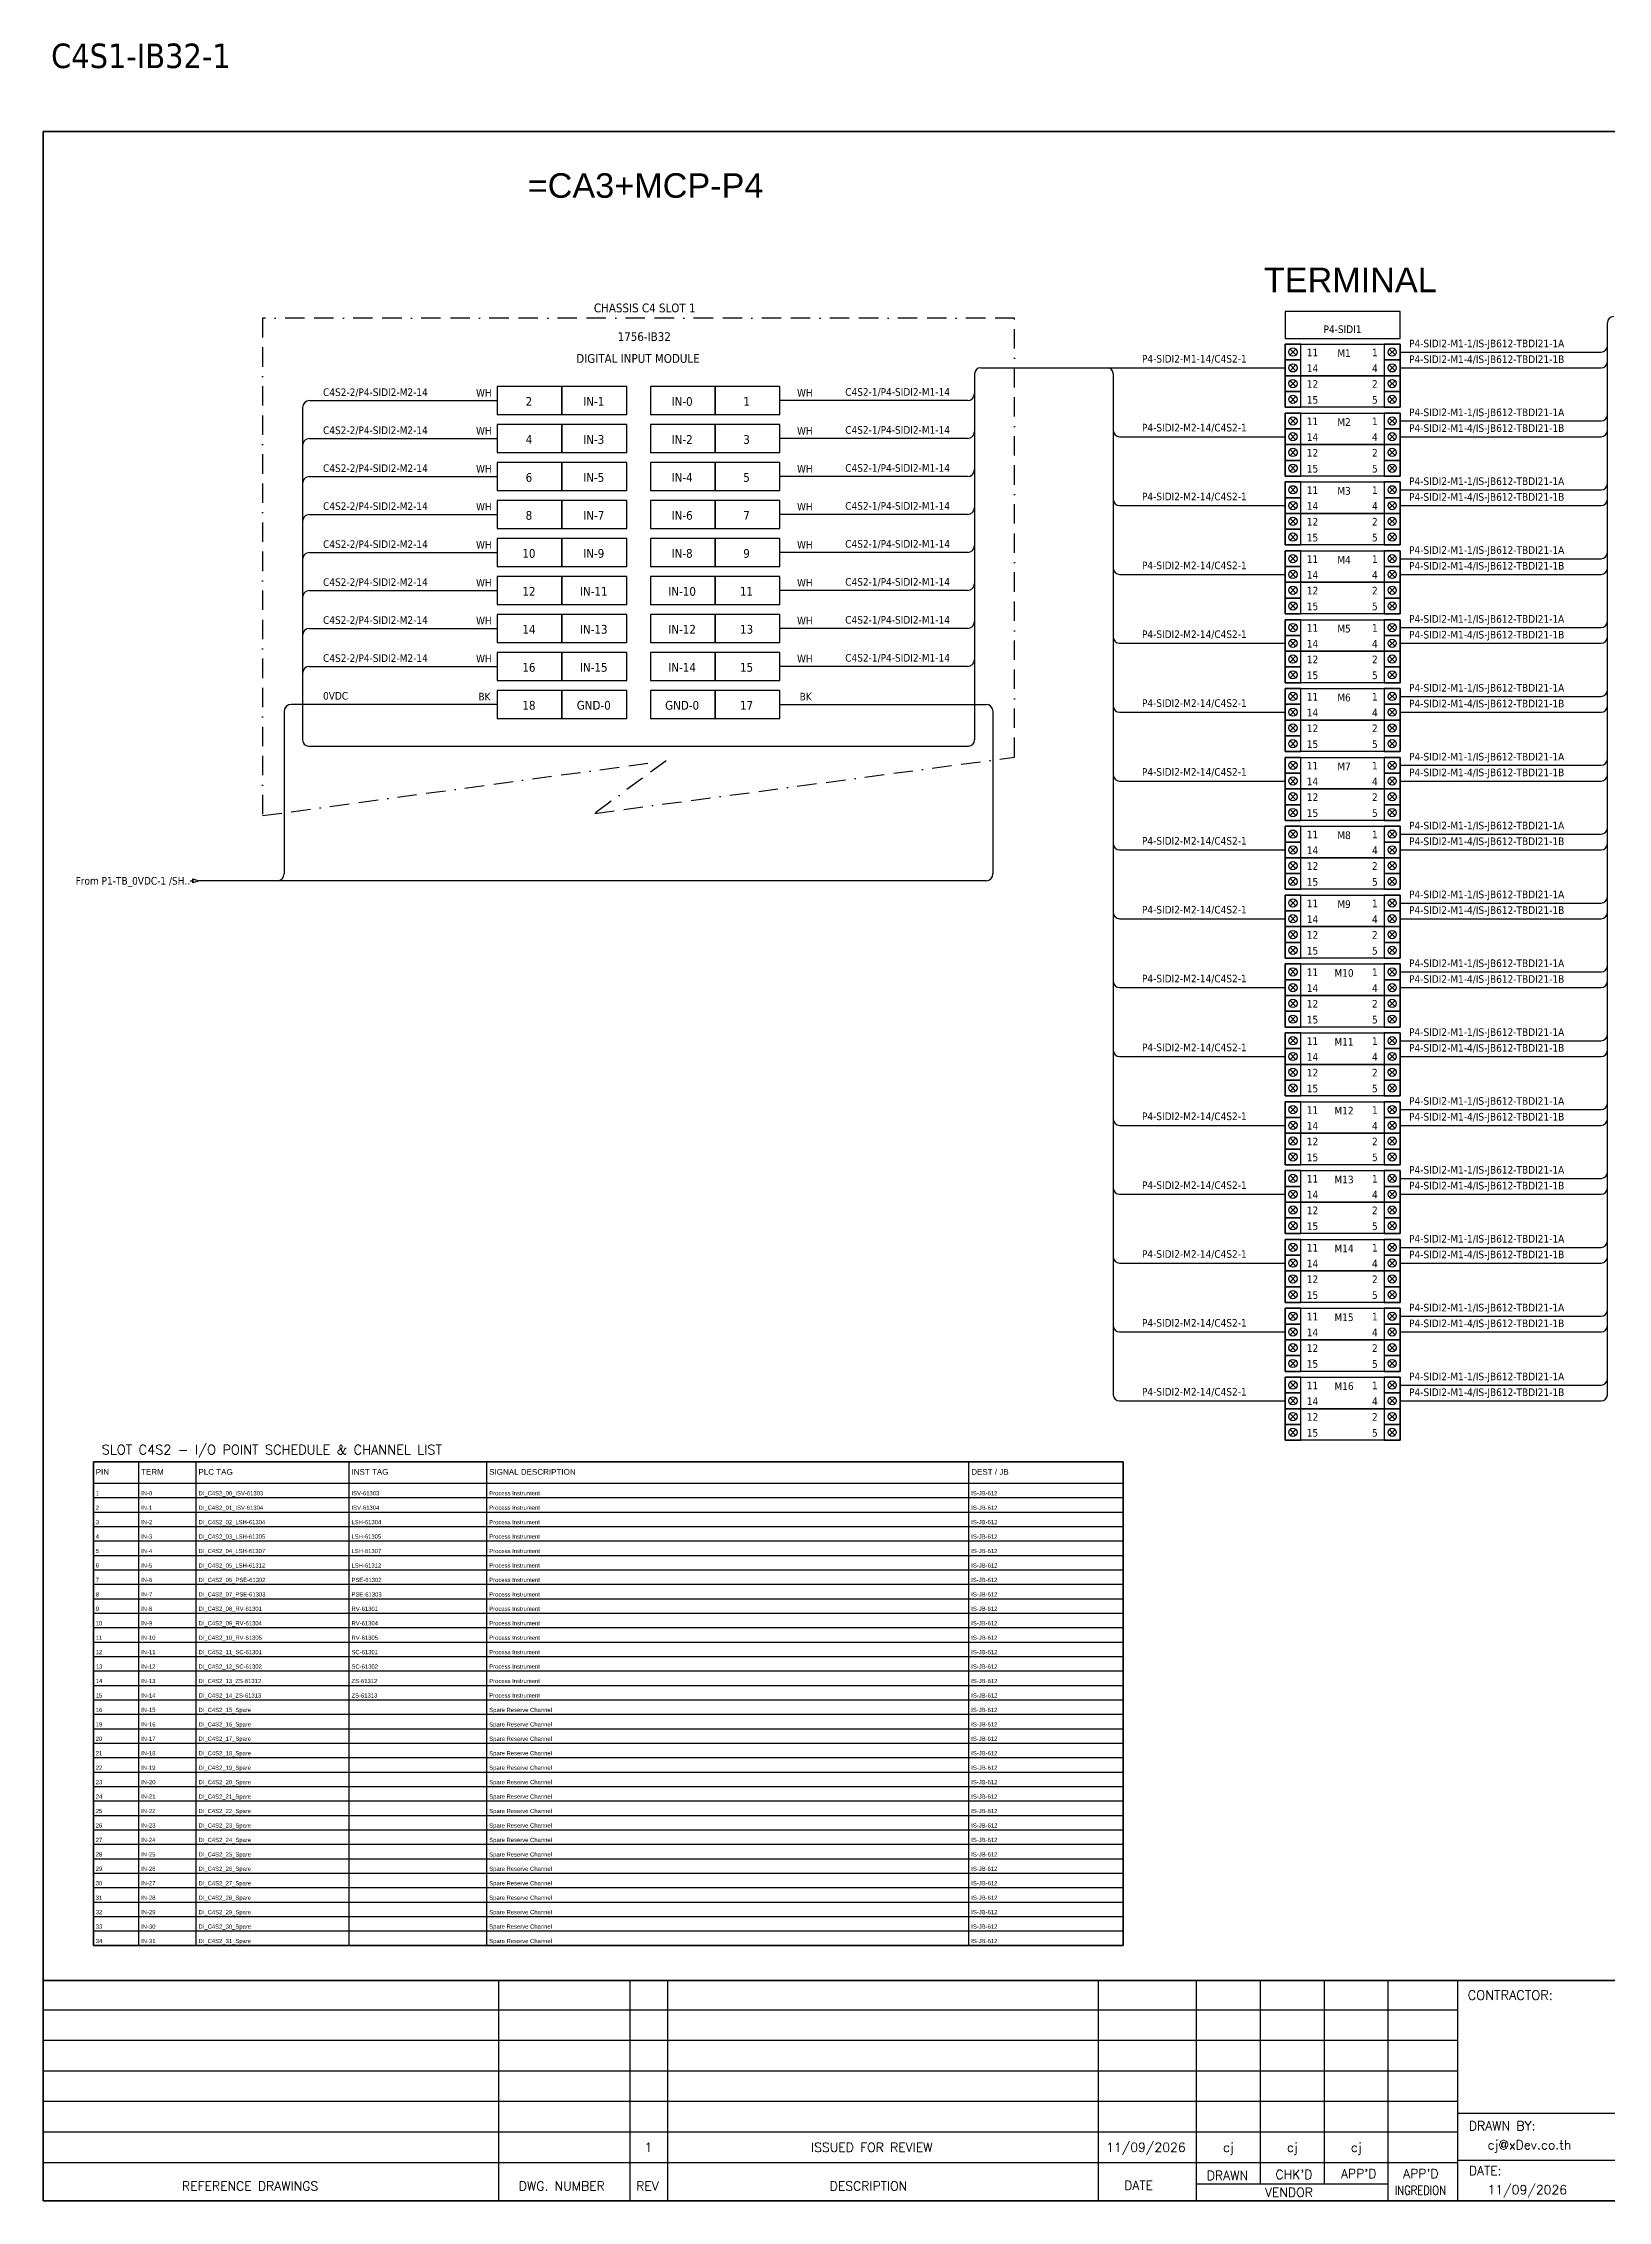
# Model space of a CAD drawing. Header units: millimetres. Extents: x 0 to 3893, y 0 to 2820.
# Drawn here: x 0 to 2045, y 0 to 2820 of the extents above; entities that cross this region are included whole.
import ezdxf
from ezdxf.enums import TextEntityAlignment as Align

# ---------------------------------------------------------------- set-up
doc = ezdxf.new("R2010")
doc.units = ezdxf.units.MM
doc.linetypes.add('BORDERX2', pattern=[88.9, 25.4, -12.7, 25.4, -12.7, 0, -12.7])
for name, color, linetype in [('GT_1', 9, 'Continuous'), ('HELPPOINT', 7, 'Continuous'), ('MEMBER', 7, 'Continuous'), ('VECTORS', 7, 'Continuous'), ('x01001-FrameArea', 2, 'BORDERX2')]:
    doc.layers.add(name, color=color, linetype=linetype)
for name, color, linetype, lineweight in [('IE-EQUIP', 253, 'Continuous', 25), ('IE-WIRE', 7, 'Continuous', 25), ('power', 7, 'Continuous', 25)]:
    doc.layers.add(name, color=color, linetype=linetype, lineweight=lineweight)
doc.styles.add('ROMANS', font='romans.shx', dxfattribs={"width": 0.85, "height": 25})
doc.styles.get("Standard").update_dxf_attribs({"font": 'arial.ttf'})
doc.styles.add('Tahoma', font='')
doc.styles.get('Tahoma').set_extended_font_data('Tahoma')

# ---------------------------------------------------------------- blocks, each defined once
blk = doc.blocks.new('IS_HiC2821-100')
at = {"color": 1, "ltscale": 25.4}
for p, q in [((14.1, -6.5), (6.5, -14.1)), ((6.5, -6.5), (14.1, -14.1)), ((14.1, -27.1), (6.5, -34.8)), ((6.5, -27.1), (14.1, -34.8)), ((136.2, -6.5), (143.9, -14.1)), ((143.9, -6.5), (136.2, -14.1)), ((136.2, -27.1), (143.9, -34.8)), ((143.9, -27.1), (136.2, -34.8)), ((14.1, -47.7), (6.5, -55.4)), ((6.5, -47.7), (14.1, -55.4)), ((136.2, -47.7), (143.9, -55.4)), ((143.9, -47.7), (136.2, -55.4)), ((14.1, -68.3), (6.5, -76)), ((6.5, -68.3), (14.1, -76)), ((136.2, -68.3), (143.9, -76)), ((143.9, -68.3), (136.2, -76))]:
    blk.add_line(p, q, dxfattribs=at)
for points in [[(0, -20.6), (20.6, -20.6), (20.6, 0), (0, 0)], [(129.7, -20.6), (150.3, -20.6), (150.3, 0), (129.7, 0)], [(0, -41.2), (20.6, -41.2), (20.6, -20.6), (0, -20.6)], [(129.7, -41.2), (150.3, -41.2), (150.3, -20.6), (129.7, -20.6)], [(0, -61.8), (20.6, -61.8), (20.6, -41.2), (0, -41.2)], [(129.7, -61.8), (150.3, -61.8), (150.3, -41.2), (129.7, -41.2)], [(0, -82.4), (20.6, -82.4), (20.6, -61.8), (0, -61.8)], [(129.7, -82.4), (150.3, -82.4), (150.3, -61.8), (129.7, -61.8)]]:
    blk.add_lwpolyline(points, close=True, dxfattribs=at)
for points in [[(0, 0), (150.3, 0), (150.3, -41.2), (0, -41.2)], [(0, -41.2), (150.3, -41.2), (150.3, -82.4), (0, -82.4)]]:
    blk.add_lwpolyline(points, close=True)
for centre in [(10.3, -10.3), (10.3, -30.9), (140, -10.3), (140, -30.9), (10.3, -51.5), (140, -51.5), (10.3, -72.1), (140, -72.1)]:
    blk.add_circle(centre, 5.42, dxfattribs=at)
at = {"layer": 'power', "color": 7, "style": 'Tahoma'}
for s, p in [('11', (35.9, -10.8)), ('14', (35.9, -31.4)), ('4', (117.4, -31.4)), ('1', (117.4, -10.8)), ('12', (35.9, -52)), ('2', (117.4, -52)), ('15', (35.9, -72.7)), ('5', (117.4, -72.7))]:
    blk.add_text(s, height=9.97, dxfattribs=at).set_placement(p, align=Align.MIDDLE_CENTER)
blk = doc.blocks.new('xTerminal_fr_to0')
at = {"layer": 'VECTORS', "color": 1, "true_color": 0xff0000}
for p, q in [((-11.3, 0), (-7.8, 0)), ((-7.8, 2.8), (0, 0)), ((-7.8, -2.8), (-7.8, 2.8)), ((-7.8, 2.8), (0, 0)), ((-7.8, 2.8), (-7.8, -2.8)), ((0, 0), (-7.8, -2.8)), ((0, 0), (-7.8, -2.8))]:
    blk.add_line(p, q, dxfattribs=at)

msp = doc.modelspace()

# ---------------------------------------------------------------- linework, layer by layer
at = {"color": 7}
for p, q in [((125, 333.8), (125, 965.9)), ((200, 333.8), (200, 965.9)), ((400, 333.8), (400, 965.9)), ((580, 333.8), (580, 965.9)), ((1210, 333.8), (1210, 965.9)), ((65.7, 937.9), (1411.5, 937.9))]:
    msp.add_line(p, q, dxfattribs=at)
at = {"color": 8}
for p, q in [((65.7, 919), (1411.5, 919)), ((65.7, 900.1), (1411.5, 900.1)), ((65.7, 881.2), (1411.5, 881.2)), ((65.7, 862.4), (1411.5, 862.4)), ((65.7, 843.5), (1411.5, 843.5)), ((65.7, 824.6), (1411.5, 824.6)), ((65.7, 805.7), (1411.5, 805.7)), ((65.7, 786.8), (1411.5, 786.8)), ((65.7, 768), (1411.5, 768)), ((65.7, 749.1), (1411.5, 749.1)), ((65.7, 730.2), (1411.5, 730.2)), ((65.7, 711.3), (1411.5, 711.3)), ((65.7, 692.5), (1411.5, 692.5)), ((65.7, 673.6), (1411.5, 673.6)), ((65.7, 654.7), (1411.5, 654.7)), ((65.7, 635.8), (1411.5, 635.8)), ((65.7, 616.9), (1411.5, 616.9)), ((65.7, 598.1), (1411.5, 598.1)), ((65.7, 579.2), (1411.5, 579.2)), ((65.7, 560.3), (1411.5, 560.3)), ((65.7, 541.4), (1411.5, 541.4)), ((65.7, 522.6), (1411.5, 522.6)), ((65.7, 503.7), (1411.5, 503.7)), ((65.7, 484.8), (1411.5, 484.8)), ((65.7, 465.9), (1411.5, 465.9)), ((65.7, 447), (1411.5, 447)), ((65.7, 428.2), (1411.5, 428.2)), ((65.7, 409.3), (1411.5, 409.3)), ((65.7, 390.4), (1411.5, 390.4)), ((65.7, 371.5), (1411.5, 371.5)), ((65.7, 352.7), (1411.5, 352.7))]:
    msp.add_line(p, q, dxfattribs=at)
at = {"color": 4, "ltscale": 25.4}
msp.add_lwpolyline([(1623.1, 2434), (1773.4, 2434), (1773.4, 2469.2), (1623.1, 2469.2)], close=True, dxfattribs=at)
at = {"color": 7}
msp.add_lwpolyline([(65.7, 333.8), (1411.5, 333.8), (1411.5, 965.9), (65.7, 965.9), (65.7, 333.8)], dxfattribs=at)
msp.add_lwpolyline([(65.7, 965.8), (1411.5, 965.8), (1411.5, 333.7), (65.7, 333.7)], close=True)
at = {"layer": 'GT_1', "color": 4}
for p, q in [((595.4, 0), (595.4, 288.1)), ((767.3, 0), (767.3, 288.1)), ((816.4, 0), (816.4, 288.1)), ((1379.1, 0), (1379.1, 288.1)), ((1507.4, 0), (1507.4, 288.1)), ((1591, 21.8), (1591, 288.1)), ((1674.5, 21.8), (1674.5, 288.2)), ((1757.8, 0), (1757.8, 288.1)), ((1848.8, 0), (1848.8, 288.1)), ((1848.8, 249.3), (0, 249.3)), ((1848.8, 209.5), (0, 209.5)), ((1848.8, 169.6), (0, 169.6)), ((1848.8, 129.6), (0, 129.6)), ((2635.8, 114.3), (1848.8, 114.3)), ((1848.8, 89.7), (0, 89.7)), ((1848.7, 49.8), (0, 49.8)), ((2635.8, 52.8), (1848.8, 52.8)), ((1757.8, 21.8), (1507.4, 21.8))]:
    msp.add_line(p, q, dxfattribs=at)
at = {"layer": 'HELPPOINT', "color": 4, "lineweight": 35}
for p, q in [((0, 0), (0, 2704.2)), ((0, 2704.2), (3893.3, 2704.2)), ((0, 0), (0, 2704.2)), ((0, 2704.2), (3893.3, 2704.2)), ((3893.3, 0), (0, 0)), ((3893.3, 0), (0, 0))]:
    msp.add_line(p, q, dxfattribs=at)
at = {"layer": 'IE-EQUIP', "linetype": 'Continuous', "ltscale": 25.4}
for points in [[(593.4, 2334.4), (678.1, 2334.4), (678.1, 2371.1), (593.4, 2371.1)], [(678.1, 2334.4), (762.7, 2334.4), (762.7, 2371.1), (678.1, 2371.1)], [(793.6, 2334.4), (878.2, 2334.4), (878.2, 2371.1), (793.6, 2371.1)], [(878.2, 2334.4), (962.9, 2334.4), (962.9, 2371.1), (878.2, 2371.1)], [(593.4, 2284.7), (678.1, 2284.7), (678.1, 2321.4), (593.4, 2321.4)], [(678.1, 2284.7), (762.7, 2284.7), (762.7, 2321.4), (678.1, 2321.4)], [(793.6, 2284.7), (878.2, 2284.7), (878.2, 2321.4), (793.6, 2321.4)], [(878.2, 2284.7), (962.9, 2284.7), (962.9, 2321.4), (878.2, 2321.4)], [(593.4, 2235.1), (678.1, 2235.1), (678.1, 2271.8), (593.4, 2271.8)], [(678.1, 2235.1), (762.7, 2235.1), (762.7, 2271.8), (678.1, 2271.8)], [(793.6, 2235.1), (878.2, 2235.1), (878.2, 2271.8), (793.6, 2271.8)], [(878.2, 2235.1), (962.9, 2235.1), (962.9, 2271.8), (878.2, 2271.8)], [(593.4, 2185.5), (678.1, 2185.5), (678.1, 2222.2), (593.4, 2222.2)], [(678.1, 2185.5), (762.7, 2185.5), (762.7, 2222.2), (678.1, 2222.2)], [(793.6, 2185.5), (878.2, 2185.5), (878.2, 2222.2), (793.6, 2222.2)], [(878.2, 2185.5), (962.9, 2185.5), (962.9, 2222.2), (878.2, 2222.2)], [(593.4, 2135.8), (678.1, 2135.8), (678.1, 2172.5), (593.4, 2172.5)], [(678.1, 2135.8), (762.7, 2135.8), (762.7, 2172.5), (678.1, 2172.5)], [(793.6, 2135.8), (878.2, 2135.8), (878.2, 2172.5), (793.6, 2172.5)], [(878.2, 2135.8), (962.9, 2135.8), (962.9, 2172.5), (878.2, 2172.5)], [(593.4, 2086.2), (678.1, 2086.2), (678.1, 2122.9), (593.4, 2122.9)], [(678.1, 2086.2), (762.7, 2086.2), (762.7, 2122.9), (678.1, 2122.9)], [(793.6, 2086.2), (878.2, 2086.2), (878.2, 2122.9), (793.6, 2122.9)], [(878.2, 2086.2), (962.9, 2086.2), (962.9, 2122.9), (878.2, 2122.9)], [(593.4, 2036.6), (678.1, 2036.6), (678.1, 2073.3), (593.4, 2073.3)], [(678.1, 2036.6), (762.7, 2036.6), (762.7, 2073.3), (678.1, 2073.3)], [(793.6, 2036.6), (878.2, 2036.6), (878.2, 2073.3), (793.6, 2073.3)], [(878.2, 2036.6), (962.9, 2036.6), (962.9, 2073.3), (878.2, 2073.3)], [(593.4, 1986.9), (678.1, 1986.9), (678.1, 2023.6), (593.4, 2023.6)], [(678.1, 1986.9), (762.7, 1986.9), (762.7, 2023.6), (678.1, 2023.6)], [(793.6, 1986.9), (878.2, 1986.9), (878.2, 2023.6), (793.6, 2023.6)], [(878.2, 1986.9), (962.9, 1986.9), (962.9, 2023.6), (878.2, 2023.6)], [(593.4, 1937.3), (678.1, 1937.3), (678.1, 1974), (593.4, 1974)], [(678.1, 1937.3), (762.7, 1937.3), (762.7, 1974), (678.1, 1974)], [(793.6, 1937.3), (878.2, 1937.3), (878.2, 1974), (793.6, 1974)], [(878.2, 1937.3), (962.9, 1937.3), (962.9, 1974), (878.2, 1974)]]:
    msp.add_lwpolyline(points, close=True, dxfattribs=at)
at = {"layer": 'IE-WIRE', "color": 4, "ltscale": 25.4}
for p, q in [((2044.4, 1053.5), (2044.4, 2454.5)), ((1217.3, 2387.5), (1217.3, 1909.2)), ((1398.6, 2387.5), (1398.6, 1053.5)), ((339, 2343.5), (339, 1909.2)), ((348.1, 2352.7), (593.4, 2352.7)), ((1208.1, 2352.7), (962.9, 2352.7)), ((348.1, 2303.1), (593.4, 2303.1)), ((1208.1, 2303.1), (962.9, 2303.1)), ((348.1, 2253.5), (593.4, 2253.5)), ((1208.1, 2253.5), (962.9, 2253.5)), ((348.1, 2203.8), (593.4, 2203.8)), ((1208.1, 2203.8), (962.9, 2203.8)), ((348.1, 2154.2), (593.4, 2154.2)), ((1208.1, 2154.2), (962.9, 2154.2)), ((348.1, 2104.6), (593.4, 2104.6)), ((1208.1, 2104.6), (962.9, 2104.6)), ((348.1, 2054.9), (593.4, 2054.9)), ((1208.1, 2054.9), (962.9, 2054.9)), ((348.1, 2005.3), (593.4, 2005.3)), ((1208.1, 2005.3), (962.9, 2005.3))]:
    msp.add_line(p, q, dxfattribs=at)
at = {"layer": 'IE-WIRE', "color": 4}
for p, q in [((1773.4, 2416.1), (2036.4, 2416.1)), ((1225.3, 2395.5), (1623.1, 2395.5)), ((1773.4, 2395.5), (2036.4, 2395.5)), ((1773.4, 2326.1), (2036.4, 2326.1)), ((1406.6, 2305.5), (1623.1, 2305.5)), ((1773.4, 2305.5), (2036.4, 2305.5)), ((1773.4, 2236.1), (2036.4, 2236.1)), ((1406.6, 2215.5), (1623.1, 2215.5)), ((1773.4, 2215.5), (2036.4, 2215.5)), ((1773.4, 2146.1), (2036.4, 2146.1)), ((1406.6, 2125.5), (1623.1, 2125.5)), ((1773.4, 2125.5), (2036.4, 2125.5)), ((1406.6, 2035.5), (1623.1, 2035.5)), ((1773.4, 2056.1), (2036.4, 2056.1)), ((1773.4, 2035.5), (2036.4, 2035.5)), ((1773.4, 1966.1), (2036.4, 1966.1)), ((1406.6, 1945.5), (1623.1, 1945.5)), ((1773.4, 1945.5), (2036.4, 1945.5)), ((347, 1901.2), (1209.3, 1901.2)), ((1773.4, 1876.1), (2036.4, 1876.1)), ((1406.6, 1855.5), (1623.1, 1855.5)), ((1773.4, 1855.5), (2036.4, 1855.5)), ((1773.4, 1786.1), (2036.4, 1786.1)), ((1406.6, 1765.5), (1623.1, 1765.5)), ((1773.4, 1765.5), (2036.4, 1765.5)), ((1773.4, 1696.1), (2036.4, 1696.1)), ((1406.6, 1675.5), (1623.1, 1675.5)), ((1773.4, 1675.5), (2036.4, 1675.5)), ((1406.6, 1585.5), (1623.1, 1585.5)), ((1773.4, 1606.1), (2036.4, 1606.1)), ((1773.4, 1585.5), (2036.4, 1585.5)), ((1406.6, 1495.5), (1623.1, 1495.5)), ((1773.4, 1516.1), (2036.4, 1516.1)), ((1773.4, 1495.5), (2036.4, 1495.5)), ((1773.4, 1426.1), (2036.4, 1426.1)), ((1406.6, 1405.5), (1623.1, 1405.5)), ((1773.4, 1405.5), (2036.4, 1405.5)), ((1773.4, 1336.1), (2036.4, 1336.1)), ((1406.6, 1315.5), (1623.1, 1315.5)), ((1773.4, 1315.5), (2036.4, 1315.5)), ((1773.4, 1246.1), (2036.4, 1246.1)), ((1406.6, 1225.5), (1623.1, 1225.5)), ((1773.4, 1225.5), (2036.4, 1225.5)), ((1406.6, 1135.5), (1623.1, 1135.5)), ((1773.4, 1156.1), (2036.4, 1156.1)), ((1773.4, 1135.5), (2036.4, 1135.5)), ((1406.6, 1045.5), (1623.1, 1045.5)), ((1773.4, 1066.1), (2036.4, 1066.1)), ((1773.4, 1045.5), (2036.4, 1045.5))]:
    msp.add_line(p, q, dxfattribs=at)
at = {"layer": 'IE-WIRE', "color": 7, "ltscale": 25.4}
for p, q in [((314.9, 1946.5), (314.9, 1814.2)), ((593.4, 1955.7), (324, 1955.7)), ((962.9, 1955.7), (1232.3, 1955.7)), ((1241.4, 1946.5), (1241.4, 1800.2)), ((314.9, 1879.8), (314.9, 1734.1)), ((1241.4, 1800.2), (1241.4, 1734.1)), ((1232.4, 1725.1), (203.4, 1725.1))]:
    msp.add_line(p, q, dxfattribs=at)
at = {"layer": 'IE-WIRE', "color": 4}
for centre, start, end in [((2052.4, 2454.5), 90, 180), ((1225.3, 2387.5), 90, 180), ((1406.6, 2313.5), 180, 270), ((1406.6, 2223.5), 180, 270), ((1406.6, 2133.5), 180, 270), ((1406.6, 2043.5), 180, 270), ((1406.6, 1953.5), 180, 270), ((347, 1909.2), 180, 270), ((1406.6, 1863.5), 180, 270), ((1406.6, 1773.5), 180, 270), ((1406.6, 1683.5), 180, 270), ((1406.6, 1593.5), 180, 270), ((1406.6, 1503.5), 180, 270), ((1406.6, 1413.5), 180, 270), ((1406.6, 1323.5), 180, 270), ((1406.6, 1233.5), 180, 270), ((1406.6, 1143.5), 180, 270), ((1406.6, 1053.5), 180, 270)]:
    msp.add_arc(centre, 8, start, end, dxfattribs=at)
at = {"layer": 'IE-WIRE', "color": 4, "ltscale": 25.4}
for centre, radius, start, end in [((2036.4, 2424.1), 8, 270, 0), ((2036.4, 2403.5), 8, 270, 0), ((1390.6, 2387.5), 8, 0, 90), ((348.1, 2343.5), 9.17, 90, 180), ((1208.1, 2361.9), 9.17, 270, 0), ((2036.4, 2334.1), 8, 270, 0), ((2036.4, 2313.5), 8, 270, 0), ((348.1, 2293.9), 9.17, 90, 180), ((1208.1, 2312.3), 9.17, 270, 0), ((1208.1, 2262.6), 9.17, 270, 0), ((348.1, 2244.3), 9.17, 90, 180), ((2036.4, 2244.1), 8, 270, 0), ((348.1, 2194.6), 9.17, 90, 180), ((1208.1, 2213), 9.17, 270, 0), ((2036.4, 2223.5), 8, 270, 0), ((348.1, 2145), 9.17, 90, 180), ((1208.1, 2163.4), 9.17, 270, 0), ((2036.4, 2154.1), 8, 270, 0), ((2036.4, 2133.5), 8, 270, 0), ((348.1, 2095.4), 9.17, 90, 180), ((1208.1, 2113.7), 9.17, 270, 0), ((1208.1, 2064.1), 9.17, 270, 0), ((2036.4, 2064.1), 8, 270, 0), ((348.1, 2045.8), 9.17, 90, 180), ((2036.4, 2043.5), 8, 270, 0), ((348.1, 1996.1), 9.17, 90, 180), ((1208.1, 2014.5), 9.17, 270, 0), ((2036.4, 1974.1), 8, 270, 0), ((2036.4, 1953.5), 8, 270, 0), ((1209.3, 1909.2), 8, 270, 0), ((2036.4, 1884.1), 8, 270, 0), ((2036.4, 1863.5), 8, 270, 0), ((2036.4, 1794.1), 8, 270, 0), ((2036.4, 1773.5), 8, 270, 0), ((2036.4, 1704.1), 8, 270, 0), ((2036.4, 1683.5), 8, 270, 0), ((2036.4, 1614.1), 8, 270, 0), ((2036.4, 1593.5), 8, 270, 0), ((2036.4, 1524.1), 8, 270, 0), ((2036.4, 1503.5), 8, 270, 0), ((2036.4, 1434.1), 8, 270, 0), ((2036.4, 1413.5), 8, 270, 0), ((2036.4, 1344.1), 8, 270, 0), ((2036.4, 1323.5), 8, 270, 0), ((2036.4, 1254.1), 8, 270, 0), ((2036.4, 1233.5), 8, 270, 0), ((2036.4, 1164.1), 8, 270, 0), ((2036.4, 1143.5), 8, 270, 0), ((2036.4, 1074.1), 8, 270, 0), ((2036.4, 1053.5), 8, 270, 0)]:
    msp.add_arc(centre, radius, start, end, dxfattribs=at)
at = {"layer": 'IE-WIRE', "color": 7, "ltscale": 25.4}
for centre, radius, start, end in [((324, 1946.5), 9.14, 90, 180), ((1232.3, 1946.5), 9.14, 0, 90), ((305.9, 1734.1), 8.96, 270, 0), ((1232.4, 1734.1), 8.96, 270, 0), ((1232.4, 1734.1), 8.96, 270, 0)]:
    msp.add_arc(centre, radius, start, end, dxfattribs=at)
at = {"layer": 'MEMBER', "color": 4, "lineweight": 35}
msp.add_line((0, 288.1), (3893.3, 288.1), dxfattribs=at)
msp.add_line((0, 288.1), (3893.3, 288.1), dxfattribs=at)
at = {"layer": 'x01001-FrameArea'}
for p, q in [((1269.6, 2460.5), (286.6, 2460.5)), ((286.6, 2460.5), (286.6, 1810.3)), ((1269.6, 1886.8), (1269.6, 2460.5)), ((286.6, 1810.3), (814.1, 1882.1)), ((721, 1813.3), (1269.6, 1886.8)), ((814.1, 1882.1), (721, 1813.3))]:
    msp.add_line(p, q, dxfattribs=at)

# ---------------------------------------------------------------- block references
for name, p in [('IS_HiC2821-100', (1623.1, 2426.4)), ('IS_HiC2821-100', (1623.1, 2336.4)), ('IS_HiC2821-100', (1623.1, 2246.4)), ('IS_HiC2821-100', (1623.1, 2156.4)), ('IS_HiC2821-100', (1623.1, 2066.4)), ('IS_HiC2821-100', (1623.1, 1976.4)), ('IS_HiC2821-100', (1623.1, 1886.4)), ('IS_HiC2821-100', (1623.1, 1796.4)), ('xTerminal_fr_to0', (203.4, 1725.1)), ('IS_HiC2821-100', (1623.1, 1706.4)), ('IS_HiC2821-100', (1623.1, 1616.4)), ('IS_HiC2821-100', (1623.1, 1526.4)), ('IS_HiC2821-100', (1623.1, 1436.4)), ('IS_HiC2821-100', (1623.1, 1346.4)), ('IS_HiC2821-100', (1623.1, 1256.4)), ('IS_HiC2821-100', (1623.1, 1166.4)), ('IS_HiC2821-100', (1623.1, 1076.4))]:
    msp.add_blockref(name, p)

# ---------------------------------------------------------------- texts
at = {"color": 2, "style": 'Tahoma'}
msp.add_text('C4S1-IB32-1', height=32, dxfattribs=at).set_placement((10.4, 2787.3))
at = {"color": 2}
for s, p in [('=CA3+MCP-P4', (633.3, 2617.8)), ('TERMINAL', (1595.4, 2494.4))]:
    msp.add_text(s, height=32, dxfattribs=at).set_placement(p)
at = {"color": 2, "style": 'Tahoma'}
for s, height, p in [('CHASSIS C4 SLOT 1', 11.441, (786.2, 2473.8)), ('1756-IB32', 11.44, (785.6, 2436.3)), ('DIGITAL INPUT MODULE', 11.441, (777.4, 2407.8)), ('2', 11.4, (634.9, 2351.6)), ('IN-1', 11.44, (719.6, 2351.6)), ('IN-0', 11.44, (835.1, 2351.6)), ('1', 11.4, (919.3, 2351.6)), ('4', 11.4, (634.9, 2301.9)), ('IN-3', 11.44, (719.6, 2301.9)), ('IN-2', 11.44, (835.1, 2301.9)), ('3', 11.4, (919.3, 2301.9)), ('6', 11.4, (634.9, 2252.3)), ('IN-5', 11.44, (719.6, 2252.3)), ('IN-4', 11.44, (835.1, 2252.3)), ('5', 11.4, (919.3, 2252.3)), ('8', 11.4, (634.9, 2202.7)), ('IN-7', 11.44, (719.6, 2202.7)), ('IN-6', 11.44, (835.1, 2202.7)), ('7', 11.4, (919.3, 2202.7)), ('10', 11.44, (634.9, 2153)), ('IN-9', 11.44, (719.6, 2153)), ('IN-8', 11.44, (835.1, 2153)), ('9', 11.4, (919.3, 2153)), ('12', 11.44, (634.9, 2103.4)), ('IN-11', 11.44, (719.6, 2103.4)), ('IN-10', 11.44, (835.1, 2103.4)), ('11', 11.44, (919.3, 2103.4)), ('14', 11.44, (634.9, 2053.8)), ('IN-13', 11.44, (719.6, 2053.8)), ('IN-12', 11.44, (835.1, 2053.8)), ('13', 11.44, (919.3, 2053.8)), ('16', 11.44, (634.9, 2004.1)), ('IN-15', 11.44, (719.6, 2004.1)), ('IN-14', 11.44, (835.1, 2004.1)), ('15', 11.44, (919.3, 2004.1)), ('18', 11.44, (634.9, 1954.5)), ('GND-0', 11.44, (719.6, 1954.5)), ('GND-0', 11.44, (835.1, 1954.5)), ('17', 11.44, (919.3, 1954.5))]:
    msp.add_text(s, height=height, dxfattribs=at).set_placement(p, align=Align.MIDDLE_CENTER)
at = {"color": 4, "style": 'Tahoma'}
msp.add_text('P4-SIDI1', height=9.95, dxfattribs=at).set_placement((1698.2, 2446), align=Align.MIDDLE_CENTER)
for s, height, p in [('P4-SIDI2-M1-1/IS-JB612-TBDI21-1A', 9.949, (1785.2, 2422.4)), ('P4-SIDI2-M1-14/C4S2-1', 9.949, (1436.1, 2402.4)), ('P4-SIDI2-M1-4/IS-JB612-TBDI21-1B', 9.949, (1785.2, 2401.8)), ('C4S2-2/P4-SIDI2-M2-14', 9.949, (365.8, 2358.7)), ('C4S2-1/P4-SIDI2-M1-14', 9.949, (1048.3, 2359)), ('WH', 9.95, (565.8, 2358)), ('WH', 9.95, (985.3, 2358)), ('P4-SIDI2-M1-1/IS-JB612-TBDI21-1A', 9.949, (1785.2, 2332.4)), ('C4S2-2/P4-SIDI2-M2-14', 9.949, (365.8, 2309)), ('WH', 9.95, (565.8, 2308.3)), ('WH', 9.95, (985.3, 2308.3)), ('C4S2-1/P4-SIDI2-M1-14', 9.949, (1048.3, 2309.4)), ('P4-SIDI2-M2-14/C4S2-1', 9.949, (1436.1, 2312.4)), ('P4-SIDI2-M1-4/IS-JB612-TBDI21-1B', 9.949, (1785.2, 2311.8)), ('C4S2-2/P4-SIDI2-M2-14', 9.949, (365.8, 2259.4)), ('WH', 9.95, (565.8, 2258.7)), ('WH', 9.95, (985.3, 2258.7)), ('C4S2-1/P4-SIDI2-M1-14', 9.949, (1048.3, 2259.7)), ('P4-SIDI2-M2-14/C4S2-1', 9.949, (1436.1, 2222.4)), ('P4-SIDI2-M1-1/IS-JB612-TBDI21-1A', 9.949, (1785.2, 2242.4)), ('P4-SIDI2-M1-4/IS-JB612-TBDI21-1B', 9.949, (1785.2, 2221.8)), ('C4S2-2/P4-SIDI2-M2-14', 9.949, (365.8, 2209.8)), ('WH', 9.95, (565.8, 2209.1)), ('WH', 9.95, (985.3, 2209.1)), ('C4S2-1/P4-SIDI2-M1-14', 9.949, (1048.3, 2210.1)), ('C4S2-2/P4-SIDI2-M2-14', 9.949, (365.8, 2160.1)), ('WH', 9.95, (565.8, 2159.4)), ('WH', 9.95, (985.3, 2159.4)), ('C4S2-1/P4-SIDI2-M1-14', 9.949, (1048.3, 2160.5)), ('P4-SIDI2-M1-1/IS-JB612-TBDI21-1A', 9.949, (1785.2, 2152.4)), ('C4S2-2/P4-SIDI2-M2-14', 9.949, (365.8, 2110.5)), ('WH', 9.95, (565.8, 2109.8)), ('WH', 9.95, (985.3, 2109.8)), ('C4S2-1/P4-SIDI2-M1-14', 9.949, (1048.3, 2110.8)), ('P4-SIDI2-M2-14/C4S2-1', 9.949, (1436.1, 2132.4)), ('P4-SIDI2-M1-4/IS-JB612-TBDI21-1B', 9.949, (1785.2, 2131.8)), ('C4S2-2/P4-SIDI2-M2-14', 9.949, (365.8, 2060.9)), ('WH', 9.95, (565.8, 2060.2)), ('WH', 9.95, (985.3, 2060.2)), ('C4S2-1/P4-SIDI2-M1-14', 9.949, (1048.3, 2061.2)), ('P4-SIDI2-M1-1/IS-JB612-TBDI21-1A', 9.949, (1785.2, 2062.4)), ('P4-SIDI2-M2-14/C4S2-1', 9.949, (1436.1, 2042.4)), ('P4-SIDI2-M1-4/IS-JB612-TBDI21-1B', 9.949, (1785.2, 2041.8)), ('C4S2-2/P4-SIDI2-M2-14', 9.949, (365.8, 2011.2)), ('WH', 9.95, (565.8, 2010.5)), ('WH', 9.95, (985.3, 2010.5)), ('C4S2-1/P4-SIDI2-M1-14', 9.949, (1048.3, 2011.6)), ('P4-SIDI2-M1-1/IS-JB612-TBDI21-1A', 9.949, (1785.2, 1972.4)), ('P4-SIDI2-M2-14/C4S2-1', 9.949, (1436.1, 1952.4)), ('P4-SIDI2-M1-4/IS-JB612-TBDI21-1B', 9.949, (1785.2, 1951.8)), ('P4-SIDI2-M1-1/IS-JB612-TBDI21-1A', 9.949, (1785.2, 1882.4)), ('P4-SIDI2-M2-14/C4S2-1', 9.949, (1436.1, 1862.4)), ('P4-SIDI2-M1-4/IS-JB612-TBDI21-1B', 9.949, (1785.2, 1861.8)), ('P4-SIDI2-M2-14/C4S2-1', 9.949, (1436.1, 1772.4)), ('P4-SIDI2-M1-1/IS-JB612-TBDI21-1A', 9.949, (1785.2, 1792.4)), ('P4-SIDI2-M1-4/IS-JB612-TBDI21-1B', 9.949, (1785.2, 1771.8)), ('P4-SIDI2-M2-14/C4S2-1', 9.949, (1436.1, 1682.4)), ('P4-SIDI2-M1-1/IS-JB612-TBDI21-1A', 9.949, (1785.2, 1702.4)), ('P4-SIDI2-M1-4/IS-JB612-TBDI21-1B', 9.949, (1785.2, 1681.8)), ('P4-SIDI2-M1-1/IS-JB612-TBDI21-1A', 9.949, (1785.2, 1612.4)), ('P4-SIDI2-M2-14/C4S2-1', 9.949, (1436.1, 1592.4)), ('P4-SIDI2-M1-4/IS-JB612-TBDI21-1B', 9.949, (1785.2, 1591.8)), ('P4-SIDI2-M1-1/IS-JB612-TBDI21-1A', 9.949, (1785.2, 1522.4)), ('P4-SIDI2-M2-14/C4S2-1', 9.949, (1436.1, 1502.4)), ('P4-SIDI2-M1-4/IS-JB612-TBDI21-1B', 9.949, (1785.2, 1501.8)), ('P4-SIDI2-M1-1/IS-JB612-TBDI21-1A', 9.949, (1785.2, 1432.4)), ('P4-SIDI2-M2-14/C4S2-1', 9.949, (1436.1, 1412.4)), ('P4-SIDI2-M1-4/IS-JB612-TBDI21-1B', 9.949, (1785.2, 1411.8)), ('P4-SIDI2-M2-14/C4S2-1', 9.949, (1436.1, 1322.4)), ('P4-SIDI2-M1-1/IS-JB612-TBDI21-1A', 9.949, (1785.2, 1342.4)), ('P4-SIDI2-M1-4/IS-JB612-TBDI21-1B', 9.949, (1785.2, 1321.8)), ('P4-SIDI2-M2-14/C4S2-1', 9.949, (1436.1, 1232.4)), ('P4-SIDI2-M1-1/IS-JB612-TBDI21-1A', 9.949, (1785.2, 1252.4)), ('P4-SIDI2-M1-4/IS-JB612-TBDI21-1B', 9.949, (1785.2, 1231.8)), ('P4-SIDI2-M1-1/IS-JB612-TBDI21-1A', 9.949, (1785.2, 1162.4)), ('P4-SIDI2-M2-14/C4S2-1', 9.949, (1436.1, 1142.4)), ('P4-SIDI2-M1-4/IS-JB612-TBDI21-1B', 9.949, (1785.2, 1141.8)), ('P4-SIDI2-M1-1/IS-JB612-TBDI21-1A', 9.949, (1785.2, 1072.4)), ('P4-SIDI2-M2-14/C4S2-1', 9.949, (1436.1, 1052.4)), ('P4-SIDI2-M1-4/IS-JB612-TBDI21-1B', 9.949, (1785.2, 1051.8))]:
    msp.add_text(s, height=height, dxfattribs=at).set_placement(p)
at = {"color": 7, "style": 'Tahoma'}
for s, p in [('0VDC', (365.8, 1961.9)), ('BK', (568.9, 1960.9)), ('BK', (988.7, 1960.9))]:
    msp.add_text(s, height=9.95, dxfattribs=at).set_placement(p)
msp.add_text('From P1-TB_0VDC-1 /SH..', height=9.949, dxfattribs=at).set_placement((192.1, 1725.1), align=Align.MIDDLE_RIGHT)
at = {"color": 3}
for s, p in [('PIN', (68.7, 948.9)), ('TERM', (128, 948.9)), ('PLC TAG', (203, 948.9)), ('INST TAG', (403, 948.9)), ('SIGNAL DESCRIPTION', (583, 948.9)), ('DEST / JB', (1213, 948.9))]:
    msp.add_text(s, height=7.5, dxfattribs=at).set_placement(p)
at = {"color": 7}
for s, p in [('2', (68.7, 903.1)), ('1', (68.7, 922)), ('IN-0', (128, 922)), ('IN-1', (128, 903.1)), ('DI_C4S2_00_ISV-61303', (203, 922)), ('DI_C4S2_01_ISV-61304', (203, 903.1)), ('ISV-61303', (403, 922)), ('ISV-61304', (403, 903.1)), ('Process Instrument', (583, 922)), ('Process Instrument', (583, 903.1)), ('IS-JB-612', (1213, 922)), ('IS-JB-612', (1213, 903.1)), ('3', (68.7, 884.2)), ('IN-2', (128, 884.2)), ('DI_C4S2_02_LSH-61304', (203, 884.2)), ('LSH-61304', (403, 884.2)), ('Process Instrument', (583, 884.2)), ('IS-JB-612', (1213, 884.2)), ('4', (68.7, 865.4)), ('5', (68.7, 846.5)), ('IN-3', (128, 865.4)), ('IN-4', (128, 846.5)), ('DI_C4S2_03_LSH-61305', (203, 865.4)), ('DI_C4S2_04_LSH-61307', (203, 846.5)), ('LSH-61305', (403, 865.4)), ('LSH-61307', (403, 846.5)), ('Process Instrument', (583, 865.4)), ('Process Instrument', (583, 846.5)), ('IS-JB-612', (1213, 865.4)), ('IS-JB-612', (1213, 846.5)), ('6', (68.7, 827.6)), ('IN-5', (128, 827.6)), ('DI_C4S2_05_LSH-61312', (203, 827.6)), ('LSH-61312', (403, 827.6)), ('Process Instrument', (583, 827.6)), ('IS-JB-612', (1213, 827.6)), ('8', (68.7, 789.8)), ('7', (68.7, 808.7)), ('IN-6', (128, 808.7)), ('IN-7', (128, 789.8)), ('DI_C4S2_06_PSE-61302', (203, 808.7)), ('DI_C4S2_07_PSE-61303', (203, 789.8)), ('PSE-61302', (403, 808.7)), ('PSE-61303', (403, 789.8)), ('Process Instrument', (583, 808.7)), ('Process Instrument', (583, 789.8)), ('IS-JB-612', (1213, 808.7)), ('IS-JB-612', (1213, 789.8)), ('9', (68.7, 771)), ('IN-8', (128, 771)), ('DI_C4S2_08_RV-61301', (203, 771)), ('RV-61301', (403, 771)), ('Process Instrument', (583, 771)), ('IS-JB-612', (1213, 771)), ('10', (68.7, 752.1)), ('11', (68.7, 733.2)), ('IN-9', (128, 752.1)), ('IN-10', (128, 733.2)), ('DI_C4S2_09_RV-61304', (203, 752.1)), ('DI_C4S2_10_RV-61305', (203, 733.2)), ('RV-61304', (403, 752.1)), ('RV-61305', (403, 733.2)), ('Process Instrument', (583, 752.1)), ('Process Instrument', (583, 733.2)), ('IS-JB-612', (1213, 752.1)), ('IS-JB-612', (1213, 733.2)), ('12', (68.7, 714.3)), ('IN-11', (128, 714.3)), ('DI_C4S2_11_SC-61301', (203, 714.3)), ('SC-61301', (403, 714.3)), ('Process Instrument', (583, 714.3)), ('IS-JB-612', (1213, 714.3)), ('13', (68.7, 695.5)), ('14', (68.7, 676.6)), ('IN-12', (128, 695.5)), ('IN-13', (128, 676.6)), ('DI_C4S2_12_SC-61302', (203, 695.5)), ('DI_C4S2_13_ZS-61312', (203, 676.6)), ('ZS-61312', (403, 676.6)), ('SC-61302', (403, 695.5)), ('Process Instrument', (583, 695.5)), ('Process Instrument', (583, 676.6)), ('IS-JB-612', (1213, 695.5)), ('IS-JB-612', (1213, 676.6)), ('15', (68.7, 657.7)), ('IN-14', (128, 657.7)), ('DI_C4S2_14_ZS-61313', (203, 657.7)), ('ZS-61313', (403, 657.7)), ('Process Instrument', (583, 657.7)), ('IS-JB-612', (1213, 657.7)), ('16', (68.7, 638.8)), ('19', (68.7, 619.9)), ('IN-15', (128, 638.8)), ('IN-16', (128, 619.9)), ('DI_C4S2_15_Spare', (203, 638.8)), ('DI_C4S2_16_Spare', (203, 619.9)), ('Spare Reserve Channel', (583, 638.8)), ('Spare Reserve Channel', (583, 619.9)), ('IS-JB-612', (1213, 638.8)), ('IS-JB-612', (1213, 619.9)), ('20', (68.7, 601.1)), ('IN-17', (128, 601.1)), ('DI_C4S2_17_Spare', (203, 601.1)), ('Spare Reserve Channel', (583, 601.1)), ('IS-JB-612', (1213, 601.1)), ('21', (68.7, 582.2)), ('22', (68.7, 563.3)), ('IN-18', (128, 582.2)), ('IN-19', (128, 563.3)), ('DI_C4S2_18_Spare', (203, 582.2)), ('DI_C4S2_19_Spare', (203, 563.3)), ('Spare Reserve Channel', (583, 582.2)), ('Spare Reserve Channel', (583, 563.3)), ('IS-JB-612', (1213, 582.2)), ('IS-JB-612', (1213, 563.3)), ('23', (68.7, 544.4)), ('IN-20', (128, 544.4)), ('DI_C4S2_20_Spare', (203, 544.4)), ('Spare Reserve Channel', (583, 544.4)), ('IS-JB-612', (1213, 544.4)), ('24', (68.7, 525.6)), ('25', (68.7, 506.7)), ('IN-21', (128, 525.6)), ('IN-22', (128, 506.7)), ('DI_C4S2_21_Spare', (203, 525.6)), ('DI_C4S2_22_Spare', (203, 506.7)), ('Spare Reserve Channel', (583, 525.6)), ('Spare Reserve Channel', (583, 506.7)), ('IS-JB-612', (1213, 525.6)), ('IS-JB-612', (1213, 506.7)), ('26', (68.7, 487.8)), ('IN-23', (128, 487.8)), ('DI_C4S2_23_Spare', (203, 487.8)), ('Spare Reserve Channel', (583, 487.8)), ('IS-JB-612', (1213, 487.8)), ('27', (68.7, 468.9)), ('28', (68.7, 450)), ('IN-24', (128, 468.9)), ('IN-25', (128, 450)), ('DI_C4S2_24_Spare', (203, 468.9)), ('DI_C4S2_25_Spare', (203, 450)), ('Spare Reserve Channel', (583, 468.9)), ('Spare Reserve Channel', (583, 450)), ('IS-JB-612', (1213, 468.9)), ('IS-JB-612', (1213, 450)), ('29', (68.7, 431.2)), ('IN-26', (128, 431.2)), ('DI_C4S2_26_Spare', (203, 431.2)), ('Spare Reserve Channel', (583, 431.2)), ('IS-JB-612', (1213, 431.2)), ('30', (68.7, 412.3)), ('31', (68.7, 393.4)), ('IN-27', (128, 412.3)), ('IN-28', (128, 393.4)), ('DI_C4S2_27_Spare', (203, 412.3)), ('DI_C4S2_28_Spare', (203, 393.4)), ('Spare Reserve Channel', (583, 412.3)), ('Spare Reserve Channel', (583, 393.4)), ('IS-JB-612', (1213, 412.3)), ('IS-JB-612', (1213, 393.4)), ('32', (68.7, 374.5)), ('IN-29', (128, 374.5)), ('DI_C4S2_29_Spare', (203, 374.5)), ('Spare Reserve Channel', (583, 374.5)), ('IS-JB-612', (1213, 374.5)), ('33', (68.7, 355.7)), ('34', (68.7, 336.8)), ('IN-30', (128, 355.7)), ('IN-31', (128, 336.8)), ('DI_C4S2_30_Spare', (203, 355.7)), ('DI_C4S2_31_Spare', (203, 336.8)), ('Spare Reserve Channel', (583, 355.7)), ('Spare Reserve Channel', (583, 336.8)), ('IS-JB-612', (1213, 355.7)), ('IS-JB-612', (1213, 336.8))]:
    msp.add_text(s, height=5.5, dxfattribs=at).set_placement(p)
at = {"layer": 'MEMBER', "color": 4, "ltscale": 0.8, "style": 'ROMANS'}
for s, height, p in [('SLOT C4S2 - I/O POINT SCHEDULE & CHANNEL LIST', 12.35, (76.6, 975.5)), ('CONTRACTOR:', 12.35, (1861.9, 262.7)), ('DRAWN BY:', 11.88, (1863.3, 92.1)), ('cj@xDev.co.th', 11.875, (1887.8, 67.2)), ('DRAWN', 11.88, (1520.8, 27.2)), ("CHK'D", 11.88, (1610.6, 28.5)), ("APP'D", 11.88, (1696.2, 29.6)), ("APP'D", 11.88, (1777.4, 29.6)), ('DATE:', 11.88, (1863.3, 33.6)), ('REFERENCE DRAWINGS', 11.875, (181.4, 13.4)), ('DWG. NUMBER', 11.875, (621.6, 13.4)), ('REV', 11.88, (775.1, 13.4)), ('DESCRIPTION', 11.875, (1028, 13.4)), ('DATE', 11.88, (1412.8, 14.2)), ('VENDOR', 11.88, (1596.9, 5.1)), ('11/09/2026', 11.88, (1887.8, 8.5))]:
    msp.add_text(s, height=height, dxfattribs=at).set_placement(p)
for s, height, p in [('1', 11.9, (790.9, 69.9)), ('ISSUED FOR REVIEW', 11.875, (1083, 69.9)), ('11/09/2026', 11.88, (1441.2, 69.9)), ('cj', 11.88, (1549.1, 69.9)), ('cj', 11.88, (1632.6, 69.9)), ('cj', 11.88, (1716.2, 69.9))]:
    msp.add_text(s, height=height, dxfattribs=at).set_placement(p, align=Align.MIDDLE_CENTER)
at = {"layer": 'MEMBER', "color": 4, "ltscale": 0.8, "style": 'ROMANS', "width": 0.8}
msp.add_text('INGREDION', height=11.88, dxfattribs=at).set_placement((1766.6, 7.9))
at = {"layer": 'power', "color": 7, "style": 'Tahoma'}
for s, p in [('M1', (1700.2, 2414.7)), ('M2', (1700.2, 2324.7)), ('M3', (1700.2, 2234.7)), ('M4', (1700.2, 2144.7)), ('M5', (1700.2, 2054.7)), ('M6', (1700.2, 1964.7)), ('M7', (1700.2, 1874.7)), ('M8', (1700.2, 1784.7)), ('M9', (1700.2, 1694.7)), ('M10', (1700.2, 1604.7)), ('M11', (1700.2, 1514.7)), ('M12', (1700.2, 1424.7)), ('M13', (1700.2, 1334.7)), ('M14', (1700.2, 1244.7)), ('M15', (1700.2, 1154.7)), ('M16', (1700.2, 1064.7))]:
    msp.add_text(s, height=9.97, dxfattribs=at).set_placement(p, align=Align.MIDDLE_CENTER)

doc.saveas('drawing.dxf')
